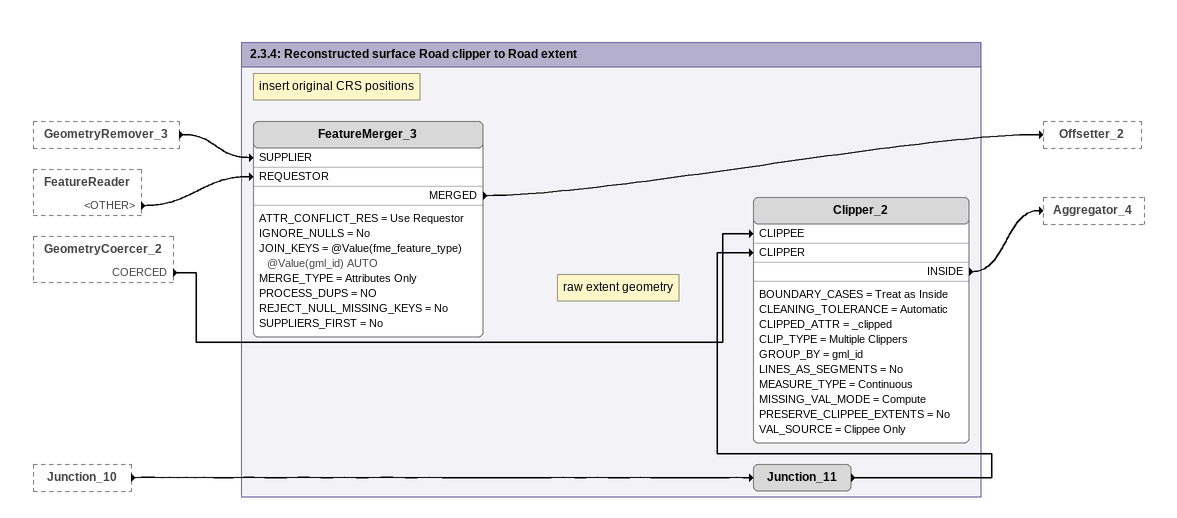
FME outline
GeometryRemover_3 [outside]
    -> FeatureMerger_3 [SUPPLIER]
FeatureReader [outside]
    <OTHER> -> FeatureMerger_3 [REQUESTOR]
GeometryCoercer_2 [outside]
    COERCED -> Clipper_2 [CLIPPEE]
Junction_10 [outside]
    -> Junction_11

Bookmark: 2.3.4: Reconstructed surface Road clipper to Road extent
Note: insert original CRS positions
FeatureMerger_3
    ATTR_CONFLICT_RES = Use Requestor
    IGNORE_NULLS = No
    JOIN_KEYS = @Value(fme_feature_type) @Value(gml_id) AUTO
    MERGE_TYPE = Attributes Only
    PROCESS_DUPS = NO
    REJECT_NULL_MISSING_KEYS = No
    SUPPLIERS_FIRST = No
    MERGED -> Offsetter_2
Note: raw extent geometry
Junction_11
    -> Clipper_2 [CLIPPER]
Clipper_2
    BOUNDARY_CASES = Treat as Inside
    CLEANING_TOLERANCE = Automatic
    CLIPPED_ATTR = _clipped
    CLIP_TYPE = Multiple Clippers
    GROUP_BY = gml_id
    LINES_AS_SEGMENTS = No
    MEASURE_TYPE = Continuous
    MISSING_VAL_MODE = Compute
    PRESERVE_CLIPPEE_EXTENTS = No
    VAL_SOURCE = Clippee Only
    INSIDE -> Aggregator_4
